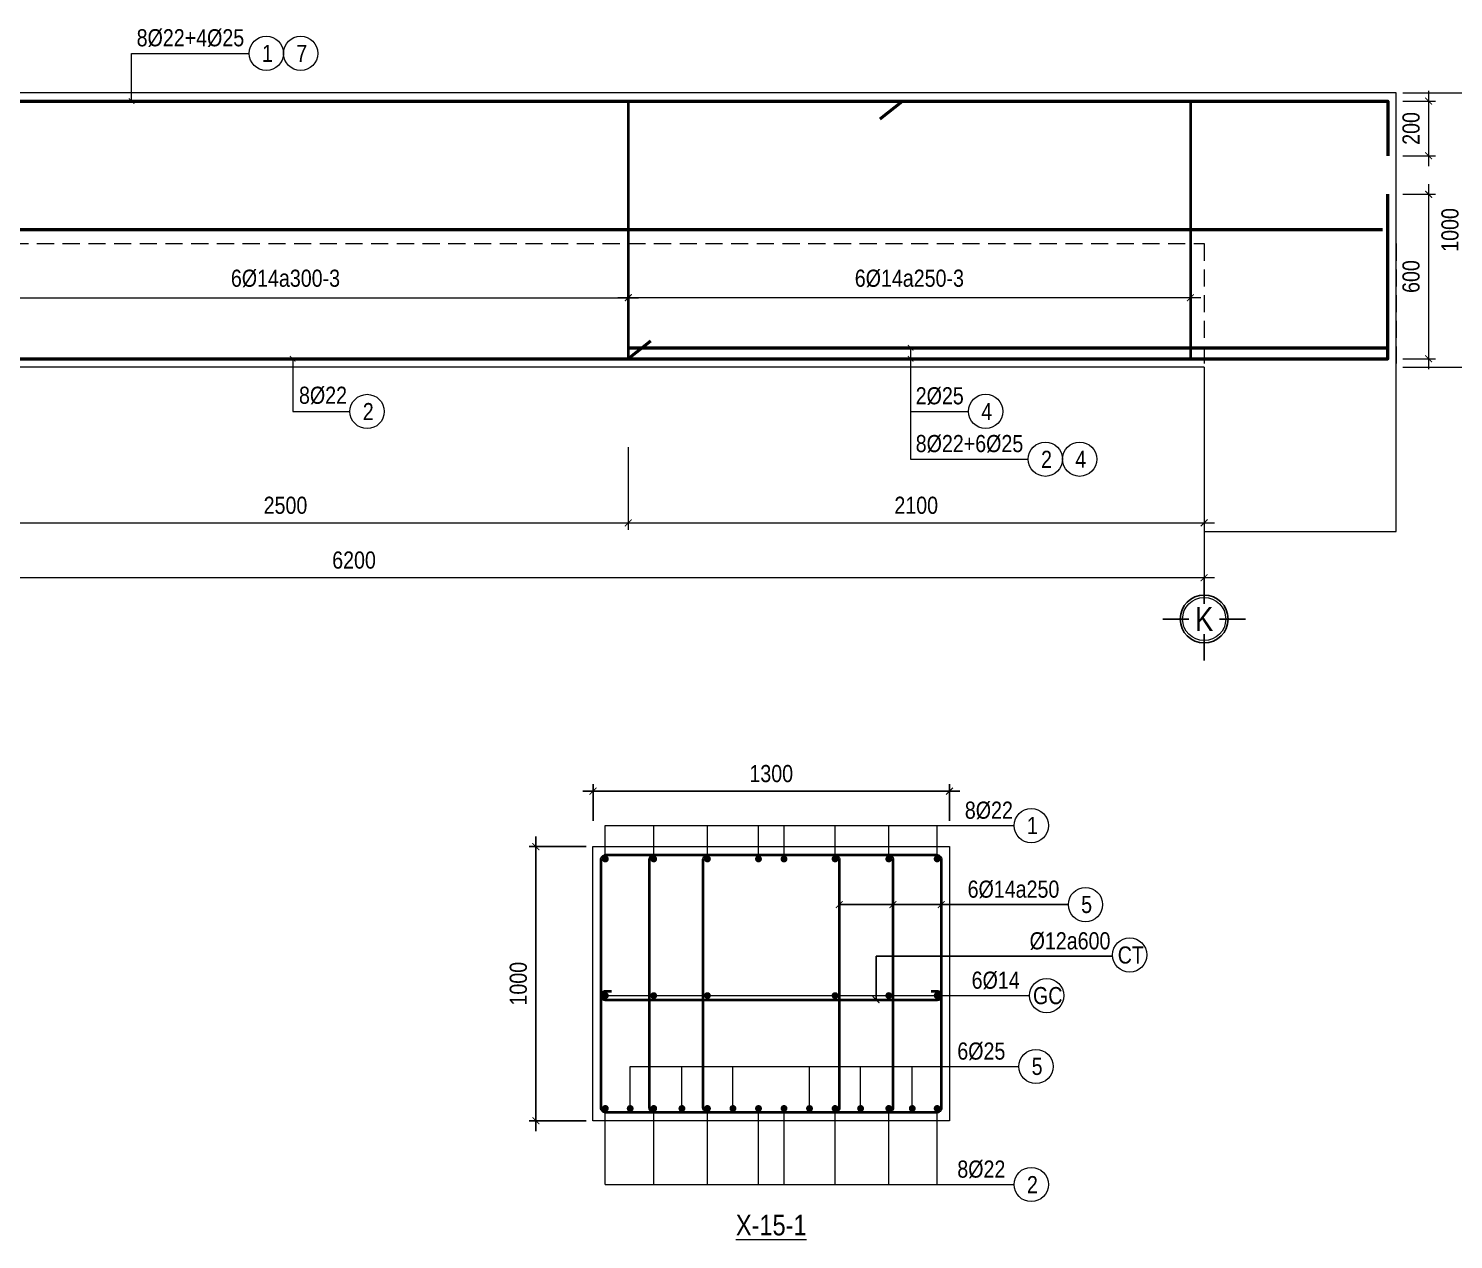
# Model space of a CAD drawing. Header units: millimetres. Extents: x 3014920 to 3563667, y -1638653 to -1356471.
# Drawn here: x 3205569 to 3210765, y -1594259 to -1589842 of the extents above; entities that cross this region are included whole.
import ezdxf
from ezdxf.enums import TextEntityAlignment as Align
from ezdxf.xclip import XClip

# ---------------------------------------------------------------- set-up
doc = ezdxf.new("R2010")
doc.units = ezdxf.units.MM
doc.header["$MEASUREMENT"] = 0
doc.header["$XCLIPFRAME"] = 0
doc.header["$PDMODE"] = 2
doc.linetypes.add('HIDDEN', pattern=[0.375, 0.25, -0.125])
doc.layers.get('0').update_dxf_attribs({"lineweight": 9})
doc.layers.get('Defpoints').update_dxf_attribs({"color": 10, "lineweight": 0})
for name, color, linetype, lineweight in [('2', 2, 'Continuous', 20), ('CDAI', 21, 'Continuous', 40), ('CTHEP', 50, 'Continuous', 50), ('DBAO', 90, 'Continuous', 13), ('DGIONG', 130, 'Continuous', 13), ('KTH', 154, 'Continuous', 9), ('Net khuat', 8, 'HIDDEN', 13), ('TEXT', 7, 'Continuous', 15)]:
    doc.layers.add(name, color=color, linetype=linetype, lineweight=lineweight)
doc.layers.add('8', color=8, linetype='Continuous')
doc.styles.add('HELVECONDENSE', font='VHELVCN_0.TTF')
doc.styles.add('Star-HelCon', font='VHELVCN_0.TTF')
doc.styles.add('TTP-HelCon', font='VHELVCN_0.TTF')
doc.styles.add('VNI-HELVE-CONDENSE', font='VHELVCN_0.TTF')
doc.dimstyles.new('kc-25', dxfattribs={"dimtxt": 62.5, "dimasz": 20, "dimexe": 20, "dimexo": 50, "dimgap": 25, "dimtad": 3, "dimdec": 0, "dimzin": 0, "dimdsep": 46, "dimtxsty": 'VNI-HELVE-CONDENSE', "dimblk": 'DIM', "dimcen": 2.5, "dimclrd": 256, "dimclre": 154, "dimclrt": 7, "dimaunit": 1, "dimadec": 0, "dimazin": 0, "dimtfac": 1, "dimtdec": 0, "dimtix": 1, "dimtmove": 0, "dimatfit": 3, "dimldrblk": 'DOT', "dimfxl": 1, "dimtolj": 1, "dimtzin": 0, "dimarcsym": 0})
doc.dimstyles.new('TTP-25', dxfattribs={"dimscale": 25, "dimtxt": 2.5, "dimasz": 1, "dimexe": 1, "dimexo": 1, "dimgap": 0.09, "dimtad": 0, "dimdec": 4, "dimrnd": 1, "dimzin": 9, "dimdsep": 46, "dimtxsty": 'TTP-HelCon', "dimblk": 'ARCHTICK', "dimcen": 0.09, "dimdle": 1.5, "dimclrd": 256, "dimclre": 256, "dimclrt": 7, "dimadec": 0, "dimazin": 0, "dimtfac": 1, "dimtdec": 4, "dimtmove": 0, "dimatfit": 3, "dimldrblk": 'ARCHTICK', "dimfxl": 1, "dimtvp": 1, "dimtolj": 1, "dimtzin": 0, "dimarcsym": 0})

# ---------------------------------------------------------------- blocks, each defined once
blk = doc.blocks.new('DIM')
h = blk.add_hatch(color=1)
h.paths.add_polyline_path([(0.49, 0.29, 1), (0.29, 0.49), (-0.19, 0), (0.19, 0)])
h.paths.add_polyline_path([(0.19, 0), (-0.19, 0), (-0.49, -0.29, 1), (-0.29, -0.49)])
at = {"color": 9}
for p, q in [((-0.19, 0), (-1.5, 0)), ((0.19, 0), (1.5, 0))]:
    blk.add_line(p, q, dxfattribs=at)
at = {"color": 1}
for p, q in [((-0.49, -0.29), (0.29, 0.49)), ((-0.29, -0.49), (0.49, 0.29)), ((-0.19, 0), (0.19, 0))]:
    blk.add_line(p, q, dxfattribs=at)
blk.add_arc((-0.39, -0.39), 0.138, 135, 315, dxfattribs=at)
blk = doc.blocks.new('_ArchTick')
at = {"color": 0, "linetype": 'ByBlock', "const_width": 0.15}
blk.add_lwpolyline([(-0.5, -0.5), (0.5, 0.5)], dxfattribs=at)
blk = doc.blocks.new('*D871')
at = {"layer": 'Defpoints', "color": 0, "transparency": 16777216}
for p in [(19225, -1170.2), (25425, -1215.2), (19225, -1595.2)]:
    blk.add_point(p, dxfattribs=at)
at = {"layer": 'KTH', "lineweight": -2, "transparency": 16777216}
for p, q in [((19225, -1195.2), (19225, -1620.2)), ((25425, -1240.2), (25425, -1620.2)), ((25462.5, -1595.2), (19187.5, -1595.2))]:
    blk.add_line(p, q, dxfattribs=at)
at = {"layer": 'KTH', "lineweight": -2, "transparency": 16777216, "xscale": 25, "yscale": 25, "zscale": 25, "rotation": 180}
blk.add_blockref('_ArchTick', (19225, -1595.2), dxfattribs=at)
at = {"layer": 'KTH', "lineweight": -2, "transparency": 16777216, "xscale": 25, "yscale": 25, "zscale": 25}
blk.add_blockref('_ArchTick', (25425, -1595.2), dxfattribs=at)
at = {"layer": 'KTH', "color": 7, "transparency": 16777216, "insert": (22325, -1531.3), "char_height": 62.5, "attachment_point": 5, "style": 'TTP-HelCon'}
blk.add_mtext('\\A1;6200', dxfattribs=at)
blk = doc.blocks.new('*D873')
at = {"layer": 'Defpoints', "color": 0, "transparency": 16777216}
for p in [(20825, -376.8), (23325, -376.8), (23325, -574)]:
    blk.add_point(p, dxfattribs=at)
at = {"layer": 'KTH', "lineweight": -2, "transparency": 16777216}
for p, q in [((20825, -401.8), (20825, -599)), ((23325, -401.8), (23325, -599)), ((20787.5, -574), (23362.5, -574))]:
    blk.add_line(p, q, dxfattribs=at)
at = {"layer": 'KTH', "lineweight": -2, "transparency": 16777216, "xscale": 25, "yscale": 25, "zscale": 25, "rotation": 180}
blk.add_blockref('_ArchTick', (20825, -574), dxfattribs=at)
at = {"layer": 'KTH', "lineweight": -2, "transparency": 16777216, "xscale": 25, "yscale": 25, "zscale": 25}
blk.add_blockref('_ArchTick', (23325, -574), dxfattribs=at)
at = {"layer": 'KTH', "color": 7, "transparency": 16777216, "insert": (22075, -504), "char_height": 62.5, "attachment_point": 5, "style": 'TTP-HelCon'}
blk.add_mtext('\\A1;6Þ14a300-3', dxfattribs=at)
blk = doc.blocks.new('dau truc')
blk.add_circle((0, 0), 180)
at = {"layer": '8'}
for p, q in [((0, 127), (0, 345)), ((-127, 0), (-345, 0)), ((345, 0), (127, 0)), ((0, -345), (0, -127))]:
    blk.add_line(p, q, dxfattribs=at)
blk.add_circle((0, 0), 200, dxfattribs=at)
at = {"layer": 'TEXT', "style": 'HELVECONDENSE'}
blk.add_attdef('A', text='', height=233, dxfattribs=at).set_placement((0, 0), align=Align.MIDDLE)
blk = doc.blocks.new('*D876')
at = {"layer": 'Defpoints', "color": 0, "transparency": 16777216}
for p in [(23325, -376.8), (25375, -376.8), (23325, -574)]:
    blk.add_point(p, dxfattribs=at)
at = {"layer": 'KTH', "lineweight": -2, "transparency": 16777216}
for p, q in [((23325, -401.8), (23325, -599)), ((25375, -401.8), (25375, -599)), ((25412.5, -574), (23287.5, -574))]:
    blk.add_line(p, q, dxfattribs=at)
at = {"layer": 'KTH', "lineweight": -2, "transparency": 16777216, "xscale": 25, "yscale": 25, "zscale": 25, "rotation": 180}
blk.add_blockref('_ArchTick', (23325, -574), dxfattribs=at)
at = {"layer": 'KTH', "lineweight": -2, "transparency": 16777216, "xscale": 25, "yscale": 25, "zscale": 25}
blk.add_blockref('_ArchTick', (25375, -574), dxfattribs=at)
at = {"layer": 'KTH', "color": 7, "transparency": 16777216, "insert": (24350, -504), "char_height": 62.5, "attachment_point": 5, "style": 'TTP-HelCon'}
blk.add_mtext('\\A1;6Þ14a250-3', dxfattribs=at)
blk = doc.blocks.new('*D877')
at = {"layer": 'Defpoints', "color": 0, "transparency": 16777216}
for p in [(20825, -1094.2), (23325, -1094.2), (23325, -1395.2)]:
    blk.add_point(p, dxfattribs=at)
at = {"layer": 'KTH', "lineweight": -2, "transparency": 16777216}
for p, q in [((20825, -1119.2), (20825, -1420.2)), ((23325, -1119.2), (23325, -1420.2)), ((20787.5, -1395.2), (23362.5, -1395.2))]:
    blk.add_line(p, q, dxfattribs=at)
at = {"layer": 'KTH', "lineweight": -2, "transparency": 16777216, "xscale": 25, "yscale": 25, "zscale": 25, "rotation": 180}
blk.add_blockref('_ArchTick', (20825, -1395.2), dxfattribs=at)
at = {"layer": 'KTH', "lineweight": -2, "transparency": 16777216, "xscale": 25, "yscale": 25, "zscale": 25}
blk.add_blockref('_ArchTick', (23325, -1395.2), dxfattribs=at)
at = {"layer": 'KTH', "color": 7, "transparency": 16777216, "insert": (22075, -1331.4), "char_height": 62.5, "attachment_point": 5, "style": 'TTP-HelCon'}
blk.add_mtext('\\A1;2500', dxfattribs=at)
blk = doc.blocks.new('*D878')
at = {"layer": 'Defpoints', "color": 0, "transparency": 16777216}
for p in [(23325, -1094.2), (25425, -1094.2), (25425, -1395.2)]:
    blk.add_point(p, dxfattribs=at)
at = {"layer": 'KTH', "lineweight": -2, "transparency": 16777216}
for p, q in [((23325, -1119.2), (23325, -1420.2)), ((25425, -1119.2), (25425, -1420.2)), ((23287.5, -1395.2), (25462.5, -1395.2))]:
    blk.add_line(p, q, dxfattribs=at)
at = {"layer": 'KTH', "lineweight": -2, "transparency": 16777216, "xscale": 25, "yscale": 25, "zscale": 25, "rotation": 180}
blk.add_blockref('_ArchTick', (23325, -1395.2), dxfattribs=at)
at = {"layer": 'KTH', "lineweight": -2, "transparency": 16777216, "xscale": 25, "yscale": 25, "zscale": 25}
blk.add_blockref('_ArchTick', (25425, -1395.2), dxfattribs=at)
at = {"layer": 'KTH', "color": 7, "transparency": 16777216, "insert": (24375, -1331.4), "char_height": 62.5, "attachment_point": 5, "style": 'TTP-HelCon'}
blk.add_mtext('\\A1;2100', dxfattribs=at)
blk = doc.blocks.new('*D867')
at = {"layer": 'Defpoints', "color": 0, "transparency": 16777216}
for p in [(26125, 173.2), (26125, -826.8), (26385.4, -826.8)]:
    blk.add_point(p, dxfattribs=at)
at = {"layer": 'KTH', "lineweight": -2, "transparency": 16777216}
for p, q in [((26385.4, 210.7), (26385.4, -864.3)), ((26150, 173.2), (26410.4, 173.2)), ((26150, -826.8), (26410.4, -826.8))]:
    blk.add_line(p, q, dxfattribs=at)
at = {"layer": 'KTH', "lineweight": -2, "transparency": 16777216, "xscale": 25, "yscale": 25, "zscale": 25}
for p, rotation in [((26385.4, 173.2), 90), ((26385.4, -826.8), 270)]:
    blk.add_blockref('_ArchTick', p, dxfattribs=dict(at, rotation=rotation))
at = {"layer": 'KTH', "color": 7, "transparency": 16777216, "insert": (26321.6, -326.8), "char_height": 62.5, "attachment_point": 5, "rotation": 90, "style": 'TTP-HelCon'}
blk.add_mtext('\\A1;1000', dxfattribs=at)
blk = doc.blocks.new('*D868')
at = {"layer": 'Defpoints', "color": 0, "transparency": 16777216}
for p in [(26125, 143.2), (26125, -56.4), (26243.5, -56.4)]:
    blk.add_point(p, dxfattribs=at)
at = {"layer": 'KTH', "lineweight": -2, "transparency": 16777216}
for p, q in [((26243.5, 180.7), (26243.5, -93.9)), ((26150, 143.2), (26268.5, 143.2)), ((26150, -56.4), (26268.5, -56.4))]:
    blk.add_line(p, q, dxfattribs=at)
at = {"layer": 'KTH', "lineweight": -2, "transparency": 16777216, "xscale": 25, "yscale": 25, "zscale": 25}
for p, rotation in [((26243.5, 143.2), 90), ((26243.5, -56.4), 270)]:
    blk.add_blockref('_ArchTick', p, dxfattribs=dict(at, rotation=rotation))
at = {"layer": 'KTH', "color": 7, "transparency": 16777216, "insert": (26179.6, 43.4), "char_height": 62.5, "attachment_point": 5, "rotation": 90, "style": 'TTP-HelCon'}
blk.add_mtext('\\A1;200', dxfattribs=at)
blk = doc.blocks.new('*D869')
at = {"layer": 'Defpoints', "color": 0, "transparency": 16777216}
for p in [(26125, -196.8), (26125, -796.8), (26243.5, -796.8)]:
    blk.add_point(p, dxfattribs=at)
at = {"layer": 'KTH', "lineweight": -2, "transparency": 16777216}
for p, q in [((26150, -196.8), (26268.5, -196.8)), ((26243.5, -159.3), (26243.5, -834.3)), ((26150, -796.8), (26268.5, -796.8))]:
    blk.add_line(p, q, dxfattribs=at)
at = {"layer": 'KTH', "lineweight": -2, "transparency": 16777216, "xscale": 25, "yscale": 25, "zscale": 25}
for p, rotation in [((26243.5, -196.8), 90), ((26243.5, -796.8), 270)]:
    blk.add_blockref('_ArchTick', p, dxfattribs=dict(at, rotation=rotation))
at = {"layer": 'KTH', "color": 7, "transparency": 16777216, "insert": (26179.6, -496.8), "char_height": 62.5, "attachment_point": 5, "rotation": 90, "style": 'TTP-HelCon'}
blk.add_mtext('\\A1;600', dxfattribs=at)
blk = doc.blocks.new('2X-15')
at = {"layer": 'CTHEP'}
blk.add_line((36594.43122, -500), (7254.43496, -500.09045), dxfattribs=at)
for points in [[(7254.43412, -230.34896), (7254.43317, -30), (36594.43122, -30), (36594.43122, -230)], [(7254.43456, -370.14257), (7254.43642, -970), (36594.43122, -970), (36594.43122, -370)], [(16374.43244, -930), (20574.43244, -930)]]:
    blk.add_lwpolyline(points, dxfattribs=at)
blk = doc.blocks.new('*D63')
at = {"layer": 'Defpoints', "color": 0, "ltscale": 500, "transparency": 16777216}
for p in [(3207627.4, -1592826.1), (3207419.1, -1593826.1), (3207627.4, -1593826.1)]:
    blk.add_point(p, dxfattribs=at)
at = {"layer": 'KTH', "lineweight": -2, "ltscale": 500, "transparency": 16777216}
for p, q in [((3207419.1, -1592788.6), (3207419.1, -1593863.6)), ((3207602.4, -1592826.1), (3207394.1, -1592826.1)), ((3207602.4, -1593826.1), (3207394.1, -1593826.1))]:
    blk.add_line(p, q, dxfattribs=at)
at = {"layer": 'KTH', "lineweight": -2, "ltscale": 500, "transparency": 16777216, "xscale": 25, "yscale": 25, "zscale": 25}
for p, rotation in [((3207419.1, -1592826.1), 90), ((3207419.1, -1593826.1), 270)]:
    blk.add_blockref('_ArchTick', p, dxfattribs=dict(at, rotation=rotation))
at = {"layer": 'KTH', "color": 7, "ltscale": 500, "transparency": 16777216, "insert": (3207355.3, -1593326.1), "char_height": 62.5, "attachment_point": 5, "rotation": 90, "style": 'TTP-HelCon'}
blk.add_mtext('\\A1;1000', dxfattribs=at)
blk = doc.blocks.new('*D64')
at = {"layer": 'Defpoints', "color": 0, "ltscale": 500, "transparency": 16777216}
for p in [(3207627.4, -1592623.9), (3207627.4, -1592757.1), (3208927.4, -1592757.1)]:
    blk.add_point(p, dxfattribs=at)
at = {"layer": 'KTH', "lineweight": -2, "ltscale": 500, "transparency": 16777216}
for p, q in [((3208964.9, -1592623.9), (3207589.9, -1592623.9)), ((3207627.4, -1592732.1), (3207627.4, -1592598.9)), ((3208927.4, -1592732.1), (3208927.4, -1592598.9))]:
    blk.add_line(p, q, dxfattribs=at)
at = {"layer": 'KTH', "lineweight": -2, "ltscale": 500, "transparency": 16777216, "xscale": 25, "yscale": 25, "zscale": 25, "rotation": 180}
blk.add_blockref('_ArchTick', (3207627.4, -1592623.9), dxfattribs=at)
at = {"layer": 'KTH', "lineweight": -2, "ltscale": 500, "transparency": 16777216, "xscale": 25, "yscale": 25, "zscale": 25}
blk.add_blockref('_ArchTick', (3208927.4, -1592623.9), dxfattribs=at)
at = {"layer": 'KTH', "color": 7, "ltscale": 500, "transparency": 16777216, "insert": (3208277.4, -1592560), "char_height": 62.5, "attachment_point": 5, "style": 'TTP-HelCon'}
blk.add_mtext('\\A1;1300', dxfattribs=at)
blk = doc.blocks.new('*D994')
at = {"layer": 'Defpoints', "color": 0, "transparency": 16777216}
for p in [(2584376.3, -2096870.8), (2577876.3, -2097095.8), (2577876.3, -2097295.7)]:
    blk.add_point(p, dxfattribs=at)
at = {"layer": 'KTH', "lineweight": -2, "transparency": 16777216}
for p, q in [((2584376.3, -2096895.8), (2584376.3, -2097320.7)), ((2577876.3, -2097120.8), (2577876.3, -2097320.7)), ((2584413.8, -2097295.7), (2577838.8, -2097295.7))]:
    blk.add_line(p, q, dxfattribs=at)
at = {"layer": 'KTH', "lineweight": -2, "transparency": 16777216, "xscale": 25, "yscale": 25, "zscale": 25, "rotation": 180}
blk.add_blockref('_ArchTick', (2577876.3, -2097295.7), dxfattribs=at)
at = {"layer": 'KTH', "lineweight": -2, "transparency": 16777216, "xscale": 25, "yscale": 25, "zscale": 25}
blk.add_blockref('_ArchTick', (2584376.3, -2097295.7), dxfattribs=at)
at = {"layer": 'KTH', "color": 7, "transparency": 16777216, "insert": (2581126.3, -2097231.9), "char_height": 62.5, "attachment_point": 5, "style": 'TTP-HelCon'}
blk.add_mtext('\\A1;6500', dxfattribs=at)
blk = doc.blocks.new('2X-13')
at = {"layer": 'CTHEP'}
blk.add_line((33575.39119, 475), (290.43806, 475), dxfattribs=at)
for points in [[(290.43806, 745.00141), (290.43806, 945), (34222.38412, 945)], [(290.43806, 5), (34210.68418, 5)]]:
    blk.add_lwpolyline(points, dxfattribs=at)
blk = doc.blocks.new('2X-14')
at = {"layer": 'CDAI', "elevation": 0}
for points in [[(23324.99675, 143.17017), (23324.99675, -796.82983)], [(25374.99675, 143.17017), (25374.99675, -796.82983)]]:
    blk.add_lwpolyline(points, dxfattribs=at)
at = {"layer": 'CTHEP'}
for p, q in [((24243.57381, 78.64467), (24324.9997, 143.17016)), ((26075.77689, -326.82983), (18149.5434, -326.82983)), ((23406.42264, -732.30434), (23324.99675, -796.82983))]:
    blk.add_line(p, q, dxfattribs=at)
at = {"layer": 'CTHEP', "elevation": 0}
for points in [[(18325.00164, 143.17017), (26094.99675, 143.17017), (26094.99675, -56.40686)], [(18154.5434, -796.82983), (26094.99675, -796.82983), (26094.99675, -196.82983)], [(23324.99675, -756.82983), (26094.99675, -756.82983)]]:
    blk.add_lwpolyline(points, dxfattribs=at)
at = {"layer": 'DBAO', "elevation": 0}
blk.add_lwpolyline([(25424.99675, -826.82983), (25424.99675, -1426.82983), (26124.99675, -1426.82983), (26124.99675, 173.17017), (18725.00162, 173.17017)], dxfattribs=at)
at = {"layer": 'DBAO', "linetype": 'Continuous', "elevation": 0, "flags": 128}
blk.add_lwpolyline([(25424.99675, -826.82983), (18825.00164, -826.82983)], dxfattribs=at)
at = {"layer": 'DGIONG'}
for centre in [(22005.08952, 317.0975), (22130.08952, 317.0975), (22372.72581, -988.87409), (24628.03017, -988.70667), (24845.91967, -1162.98167), (24970.91967, -1162.98167)]:
    blk.add_circle(centre, 62.5, dxfattribs=at)
at = {"layer": 'Net khuat', "ltscale": 250}
for p, q in [((18825.00165, -376.82983), (25424.99675, -376.82983)), ((25424.99675, -376.82983), (25424.99675, -826.82983)), ((26124.99676, -376.82983), (26124.99676, -826.82983))]:
    blk.add_line(p, q, dxfattribs=at)
at = {"layer": '2', "ltscale": 300}
ref = blk.add_blockref('dau truc', (25424.99675, -1746.0176), dxfattribs=dict(at, xscale=0.4367131295148283, yscale=0.4367131295148283, zscale=0.4367131295148283))
ref.add_attrib('A', 'K', dxfattribs={"layer": 'TEXT', "height": 87.5, "style": 'HELVECONDENSE'}).set_placement((25424.99675, -1746.0176), align=Align.MIDDLE)
at = {"layer": 'TEXT', "style": 'TTP-HelCon'}
for s, p in [('8Þ22+4Þ25', (21532.28165, 342.95045, 0)), ('8Þ22', (22124.23758, -960.97704, 0)), ('2Þ25', (24373.1118, -962.85373, 0)), ('8Þ22+6Þ25', (24373.1118, -1137.12873, 0))]:
    blk.add_text(s, height=62.5, dxfattribs=at).set_placement(p)
at = {"layer": 'TEXT', "style": 'Star-HelCon'}
for s, p in [('1', (22009.25619, 317.0975)), ('7', (22134.25619, 317.0975)), ('2', (22376.89248, -988.87409)), ('4', (24632.19684, -988.70667)), ('2', (24850.08634, -1162.98167)), ('4', (24975.08634, -1162.98167))]:
    blk.add_text(s, height=62.5, dxfattribs=at).set_placement(p, align=Align.MIDDLE)
at = {"layer": 'KTH'}
for base, p1, p2, picture, middle in [((26385.43481, -826.82983), (26124.99675, 173.17017), (26124.99675, -826.82983), '*D867', (26321.60148, -326.82983)), ((26243.4763, -56.40686), (26124.99675, 143.17017), (26124.99675, -56.40686), '*D868', (26179.64297, 43.38165)), ((26243.4763, -796.82983), (26124.99675, -196.82983), (26124.99675, -796.82983), '*D869', (26179.64297, -496.82983))]:
    dim = blk.add_linear_dim(base=base, p1=p1, p2=p2, angle=90, dimstyle='TTP-25', override={"dimtmove": 1}, dxfattribs=at)
    dim.commit()
    dim.dimension.update_dxf_attribs({"geometry": picture, "text_midpoint": middle})
dim = blk.add_linear_dim(base=(23324.99675, -573.9665), p1=(20825.00165, -376.82983), p2=(23324.99675, -376.82983), text='6Þ14a300-3', dimstyle='TTP-25', override={"dimtmove": 1}, dxfattribs=at)
dim.commit()
dim.dimension.update_dxf_attribs({"geometry": '*D873', "text_midpoint": (22074.9992, -504.04984)})
dim = blk.add_linear_dim(base=(23324.99675, -573.9665), p1=(25374.99675, -376.82983), p2=(23324.99675, -376.82983), angle=180, text='6Þ14a250-3', dimstyle='TTP-25', override={"dimtmove": 1}, dxfattribs=at)
dim.commit()
dim.dimension.update_dxf_attribs({"geometry": '*D876', "text_midpoint": (24349.99675, -504.04984)})
for base, p1, p2, picture, middle in [((23324.99675, -1395.19733), (20825.00165, -1094.15307), (23324.99675, -1094.15307), '*D877', (22074.9992, -1331.364)), ((25424.99675, -1395.19733), (23324.99675, -1094.15307), (25424.99675, -1094.15307), '*D878', (24374.99675, -1331.364)), ((19225.00162, -1595.15307), (25424.99675, -1215.22287), (19225.00162, -1170.19733), '*D871', (22324.99919, -1531.31974))]:
    dim = blk.add_linear_dim(base=base, p1=p1, p2=p2, dimstyle='TTP-25', override={"dimtmove": 1}, dxfattribs=at)
    dim.commit()
    dim.dimension.update_dxf_attribs({"geometry": picture, "text_midpoint": middle})
at = {"layer": 'DGIONG'}
for points in [[(21513.76971, 143.17017), (21513.76962, 317.0975), (21942.58952, 317.0975)], [(24354.60013, -756.82983), (24354.59976, -988.70667), (24565.53017, -988.70667)], [(22101.22581, -796.82983), (22101.22555, -988.87409), (22310.22581, -988.87409)], [(24354.60008, -796.82983), (24354.59976, -1162.98167), (24783.41967, -1162.98167)]]:
    blk.add_leader(points, dimstyle='kc-25', override={"dimtad": 0, "dimldrblk": 'ArchTick', "dimfxl": 100, "dimarcsym": 1}, dxfattribs=at)
blk = doc.blocks.new('2X-16')
at = {"layer": 'CTHEP'}
for p, q in [((2600745.79848, -2095117.39781, 0), (2574476.29098, -2095117.39781, 0)), ((2600745.79848, -2095577.39781, 0), (2574476.29098, -2095577.39781, 0)), ((2600745.79848, -2096037.39781, 0), (2574476.29098, -2096037.39781, 0))]:
    blk.add_line(p, q, dxfattribs=at)
for points in [[(2574406.29848, -2094657.39131), (2600746.79848, -2094657.39131), (2600746.79848, -2095157.39131)], [(2574406.29848, -2096497.39131), (2600746.79848, -2096497.39131), (2600746.79848, -2095737.3913)]]:
    blk.add_lwpolyline(points, dxfattribs=at)
at = {"layer": 'DBAO', "linetype": 'Continuous'}
blk.add_line((2574376.29848, -2094627.39131), (2584026.30011, -2094627.39131), dxfattribs=at)
at = {"layer": 'DBAO', "linetype": 'Continuous', "flags": 128}
blk.add_lwpolyline([(2600776.79848, -2096527.39131), (2574376.29848, -2096527.39131), (2574376.29848, -2094627.39131)], dxfattribs=at)
at = {"layer": 'Net khuat', "ltscale": 250}
blk.add_line((2575276.29687, -2095177.35867), (2583926.29848, -2095177.3766), dxfattribs=at)
at = {"layer": 'KTH'}
dim = blk.add_linear_dim(base=(2577876.3001, -2097295.71455), p1=(2584376.3001, -2096870.75881), p2=(2577876.3001, -2097095.75881), dimstyle='TTP-25', override={"dimtmove": 1}, dxfattribs=at)
dim.commit()
dim.dimension.update_dxf_attribs({"geometry": '*D994', "text_midpoint": (2581126.3001, -2097231.88121)})

msp = doc.modelspace()

# ---------------------------------------------------------------- linework, layer by layer
at = {"layer": 'CDAI', "elevation": 0}
for points in [[(3207676.10622, -1592856.12198), (3208878.60622, -1592856.12198, -0.4142135624), (3208897.35622, -1592874.87198), (3208897.35622, -1593777.37198, -0.4142135624), (3208878.60622, -1593796.12198), (3207676.10622, -1593796.12198, -0.4142135624), (3207657.35622, -1593777.37198), (3207657.35622, -1592874.87198, -0.4142135624)], [(3207852.53479, -1592856.12198), (3208702.17765, -1592856.12198, -0.4142135624), (3208720.92765, -1592874.87198), (3208720.92765, -1593777.37199, -0.4142135624), (3208702.17765, -1593796.12199), (3207852.53479, -1593796.12199, -0.4142135624), (3207833.78479, -1593777.37199), (3207833.78479, -1592874.87198, -0.4142135624)], [(3208048.41391, -1592856.12198), (3208506.29853, -1592856.12198, -0.4142135624), (3208525.04853, -1592874.87198), (3208525.04853, -1593777.37199, -0.4142135624), (3208506.29853, -1593796.12199), (3208048.41391, -1593796.12199, -0.4142135624), (3208029.66391, -1593777.37199), (3208029.66391, -1592874.87198, -0.4142135624)]]:
    msp.add_lwpolyline(points, format="xyb", close=True, dxfattribs=at)
msp.add_lwpolyline([(3207694.27621, -1593354.45532), (3207672.35622, -1593354.45532, 0.4142135624), (3207657.35622, -1593369.45532, 0.4142135624), (3207672.35622, -1593384.45532), (3208882.35622, -1593384.45532, 0.4142135624), (3208897.35622, -1593369.45532, 0.4142135624), (3208882.35622, -1593354.45532), (3208860.43623, -1593354.45532)], format="xyb", dxfattribs=at)
at = {"layer": 'CTHEP', "const_width": 12.5, "elevation": 0}
for points in [[(3207666.10622, -1592871.12198, 1), (3207678.60622, -1592871.12198, 1)], [(3207842.53479, -1592871.12198, -1), (3207855.03479, -1592871.12198, -1)], [(3208038.41391, -1592871.12198, -1), (3208050.91391, -1592871.12198, -1)], [(3208237.06776, -1592871.12198, 1), (3208224.56776, -1592871.12198, 1)], [(3208317.64468, -1592871.12198, -1), (3208330.14468, -1592871.12198, -1)], [(3208503.79853, -1592871.12198, -1), (3208516.29853, -1592871.12198, -1)], [(3208712.17765, -1592871.12198, 1), (3208699.67765, -1592871.12198, 1)], [(3208876.10622, -1592871.12198, 1), (3208888.60622, -1592871.12198, 1)], [(3207666.10622, -1593369.45532, 1), (3207678.60622, -1593369.45532, 1)], [(3207842.53479, -1593369.45532, -1), (3207855.03479, -1593369.45532, -1)], [(3208038.41391, -1593369.45532, -1), (3208050.91391, -1593369.45532, -1)], [(3208503.79853, -1593369.45532, -1), (3208516.29853, -1593369.45532, -1)], [(3208712.17765, -1593369.45532, 1), (3208699.67765, -1593369.45532, 1)], [(3208876.10622, -1593369.45532, 1), (3208888.60622, -1593369.45532, 1)], [(3207666.10622, -1593781.12198, 1), (3207678.60622, -1593781.12198, 1)], [(3207756.82051, -1593781.12198, 1), (3207769.32051, -1593781.12198, 1)], [(3207842.53479, -1593781.12198, 1), (3207855.03479, -1593781.12198, 1)], [(3207945.33699, -1593781.12198, 1), (3207957.83699, -1593781.12198, 1)], [(3208038.41391, -1593781.12198, 1), (3208050.91391, -1593781.12198, 1)], [(3208131.49084, -1593781.12198, 1), (3208143.99084, -1593781.12198, 1)], [(3208237.06776, -1593781.12198, -1), (3208224.56776, -1593781.12198, -1)], [(3208317.64468, -1593781.12198, 1), (3208330.14468, -1593781.12198, 1)], [(3208410.7216, -1593781.12198, 1), (3208423.2216, -1593781.12198, 1)], [(3208503.79853, -1593781.12198, 1), (3208516.29853, -1593781.12198, 1)], [(3208609.37545, -1593781.12198, -1), (3208596.87545, -1593781.12198, -1)], [(3208712.17765, -1593781.12198, -1), (3208699.67765, -1593781.12198, -1)], [(3208797.89193, -1593781.12198, -1), (3208785.39193, -1593781.12198, -1)], [(3208876.10622, -1593781.12198, 1), (3208888.60622, -1593781.12198, 1)]]:
    msp.add_lwpolyline(points, format="xyb", close=True, dxfattribs=at)
at = {"layer": 'DBAO', "elevation": 0, "flags": 128}
for points in [[(3207627.35622, -1592826.12198), (3208927.35622, -1592826.12198)], [(3208927.35622, -1592826.12198), (3208927.35622, -1593826.12198), (3207627.35622, -1593826.12198), (3207627.35622, -1592826.12198)]]:
    msp.add_lwpolyline(points, dxfattribs=at)
at = {"layer": 'DGIONG'}
for p, q in [((3207672.35622, -1592871.12198), (3207672.35622, -1592749.37198)), ((3207672.35622, -1592749.37198), (3209162.95273, -1592749.37198)), ((3207848.78479, -1592871.12198), (3207848.78479, -1592749.37199)), ((3208044.66391, -1592871.12198), (3208044.66391, -1592749.37199)), ((3208230.81776, -1592871.12198), (3208230.81776, -1592749.37199)), ((3208323.89468, -1592871.12198), (3208323.89468, -1592749.37199)), ((3208510.04853, -1592871.12198), (3208510.04853, -1592749.37199)), ((3208705.92765, -1592871.12198), (3208705.92765, -1592749.37199)), ((3208882.35622, -1592871.12198), (3208882.35622, -1592749.37198)), ((3207672.35622, -1593369.45532), (3209218.91728, -1593369.45532)), ((3207763.07051, -1593781.12198), (3207763.07051, -1593628.09298)), ((3207763.07051, -1593628.09298), (3209180.15023, -1593628.09298)), ((3207951.58699, -1593781.12198), (3207951.58699, -1593628.09298)), ((3208137.74084, -1593781.12198), (3208137.74084, -1593628.09298)), ((3208416.9716, -1593781.12198), (3208416.9716, -1593628.09298)), ((3208603.12545, -1593781.12198), (3208603.12545, -1593628.09298)), ((3208791.64193, -1593781.12198), (3208791.64193, -1593628.09298)), ((3207672.35622, -1594058.52381), (3207672.35622, -1593781.12198)), ((3207848.78479, -1594058.52381), (3207848.78479, -1593781.12198)), ((3208044.66391, -1594058.52381), (3208044.66391, -1593781.12198)), ((3208230.81776, -1594058.52381), (3208230.81776, -1593781.12198)), ((3208323.89468, -1594058.52381), (3208323.89468, -1593781.12198)), ((3208510.04853, -1594058.52381), (3208510.04853, -1593781.12198)), ((3208705.92765, -1594058.52381), (3208705.92765, -1593781.12198)), ((3208882.35622, -1594058.52381), (3208882.35622, -1593781.12198)), ((3207672.35622, -1594058.52381), (3209162.95273, -1594058.52381))]:
    msp.add_line(p, q, dxfattribs=at)
for centre in [(3209225.45273, -1592749.37198), (3209423.28305, -1593037.42084), (3209584.44041, -1593221.38469), (3209281.41728, -1593369.45532), (3209242.65023, -1593628.09298), (3209225.45273, -1594058.52381)]:
    msp.add_circle(centre, 62.5, dxfattribs=at)

# ---------------------------------------------------------------- block references
at = {"layer": 'CDAI'}
ref = msp.add_blockref('2X-16', (631638.00704, 503810.70988), dxfattribs=at)
XClip(ref).set_block_clipping_path([(2583786.5250377283, -2097800.5917626861), (2601596.9232716262, -2093692.3662682183)])
at = {"layer": 'DBAO'}
ref = msp.add_blockref('2X-14', (3184431.00126, -1590250.06321), dxfattribs=at)
XClip(ref).set_block_clipping_path([(9134.7088055629, -2215.716838629), (26786.6564701889, 922.8923965141)])
ref = msp.add_blockref('2X-15', (3186862.65229, -1592450.57356), dxfattribs=at)
XClip(ref).set_block_clipping_path([(6448.6806122576, -3104.4486239751), (16548.4680728912, 845.0888485599)])
ref = msp.add_blockref('2X-13', (3172131.41535, -1593947.70847), dxfattribs=at)
XClip(ref).set_block_clipping_path([(-1034.3379386647, -1523.9035000002), (15640.3251174157, 1751.8854999997)])

# ---------------------------------------------------------------- texts
at = {"layer": 'TEXT', "style": 'TTP-HelCon'}
for s, p in [('8Þ22', (3208983.31455, -1592724.37198)), ('6Þ14a250', (3208993.43476, -1593012.42084)), ('Þ12a600', (3209219.51791, -1593200.89452)), ('6Þ14', (3209008.08201, -1593344.45532)), ('6Þ25', (3208955.81455, -1593603.09298)), ('8Þ22', (3208955.81455, -1594033.52381))]:
    msp.add_text(s, height=62.5, dxfattribs=at).set_placement(p)
at = {"layer": 'TEXT', "style": 'Star-HelCon'}
for s, p in [('1', (3209229.6194, -1592749.37198)), ('5', (3209427.44972, -1593037.42084)), ('CT', (3209588.60708, -1593221.38469)), ('GC', (3209285.58395, -1593369.45532)), ('5', (3209246.8169, -1593628.09298)), ('2', (3209229.6194, -1594058.52381))]:
    msp.add_text(s, height=62.5, dxfattribs=at).set_placement(p, align=Align.MIDDLE)
at = {"layer": 'TEXT', "style": 'TTP-HelCon'}
msp.add_text('%%UX-15-1', height=75, dxfattribs=at).set_placement((3208277.35622, -1594244.10997), align=Align.CENTER)

# ---------------------------------------------------------------- dimensions: what is measured, and where the dimension line sits
at = {"layer": 'KTH', "ltscale": 500}
dim = msp.add_linear_dim(base=(3207627.35622, -1592623.87198), p1=(3208927.35622, -1592757.11003), p2=(3207627.35622, -1592757.11003), dimstyle='TTP-25', dxfattribs=at)
dim.commit()
dim.dimension.update_dxf_attribs({"geometry": '*D64', "text_midpoint": (3208277.35622, -1592560.03865)})
dim = msp.add_linear_dim(base=(3207419.11858, -1593826.12198), p1=(3207627.35622, -1592826.12198), p2=(3207627.35622, -1593826.12198), angle=90, dimstyle='TTP-25', dxfattribs=at)
dim.commit()
dim.dimension.update_dxf_attribs({"geometry": '*D63', "text_midpoint": (3207355.28525, -1593326.12198)})

# ---------------------------------------------------------------- leaders
at = {"layer": 'DGIONG'}
for points in [[(3208525.04853, -1593037.42084), (3209360.78305, -1593037.42084)], [(3208720.92765, -1593037.42084), (3209360.78305, -1593037.42084)], [(3208897.35622, -1593037.42084), (3209360.78305, -1593037.42084)], [(3208659.43739, -1593384.45532), (3208659.43739, -1593225.89452), (3209522.10333, -1593225.89452)]]:
    msp.add_leader(points, dimstyle='TTP-25', dxfattribs=at)

doc.saveas('drawing.dxf')
